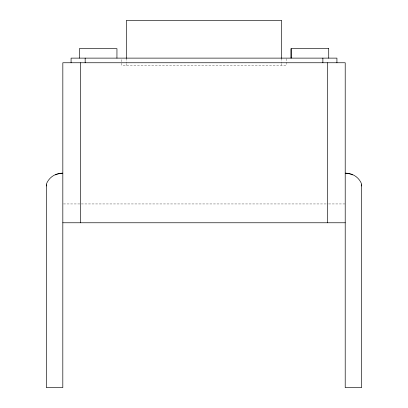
<?xml version="1.0" encoding="UTF-8"?>
<svg xmlns="http://www.w3.org/2000/svg" width="408" height="408" viewBox="0 0 408 408"><rect width="100%" height="100%" fill="white"/><g stroke="black" fill="none" stroke-linecap="round" stroke-linejoin="round"><path stroke-width="0.31" stroke-dasharray="2.04 1.53" d="M63.475 203.944L80.682 203.944M81.319 203.944L327.996 203.944M328.634 203.944L345.209 203.944M286.38 58.721L286.38 65.316L121.661 65.316L121.661 58.721M281.673 58.359L281.673 63.419M281.673 64.051L281.673 65.316M126.368 58.359L126.368 63.419M126.368 64.051L126.368 65.316"/><path stroke-width="0.61" d="M291.108 48.674L291.108 58.12L291.088 48.674L328.736 48.674M62.837 222.768L345.209 222.768M336.926 62.755L336.926 58.12L71.074 58.12L71.074 62.755M328.715 48.674L328.736 58.12M327.558 62.755L327.558 222.768M322.876 58.12L322.876 62.755M281.673 58.359L281.673 20.4L126.368 20.4L126.368 58.359M116.938 58.12L116.958 48.674L79.305 48.674L79.331 58.12M85.165 58.12L85.165 62.755M80.483 62.755L80.483 222.768M46.323 185.971A17.401 17.401 0 0 1 46.696 184.788M55.6 174.904A17.401 17.401 0 0 1 57.319 174.191M57.905 173.997A17.401 17.401 0 0 1 59.104 173.67M59.711 173.538A17.401 17.401 0 0 1 62.791 173.211A16.932 16.932 0 0 0 46.339 184.156L46.323 387.6L62.812 387.6L62.837 62.755L345.209 62.755L345.209 387.6L361.677 387.6L361.677 184.156A16.932 16.932 0 0 0 345.209 173.211A17.401 17.401 0 0 1 348.289 173.538M348.896 173.67A17.401 17.401 0 0 1 350.095 173.997M350.681 174.191A17.401 17.401 0 0 1 352.4 174.904M361.304 184.788A17.401 17.401 0 0 1 361.677 185.971"/></g></svg>
